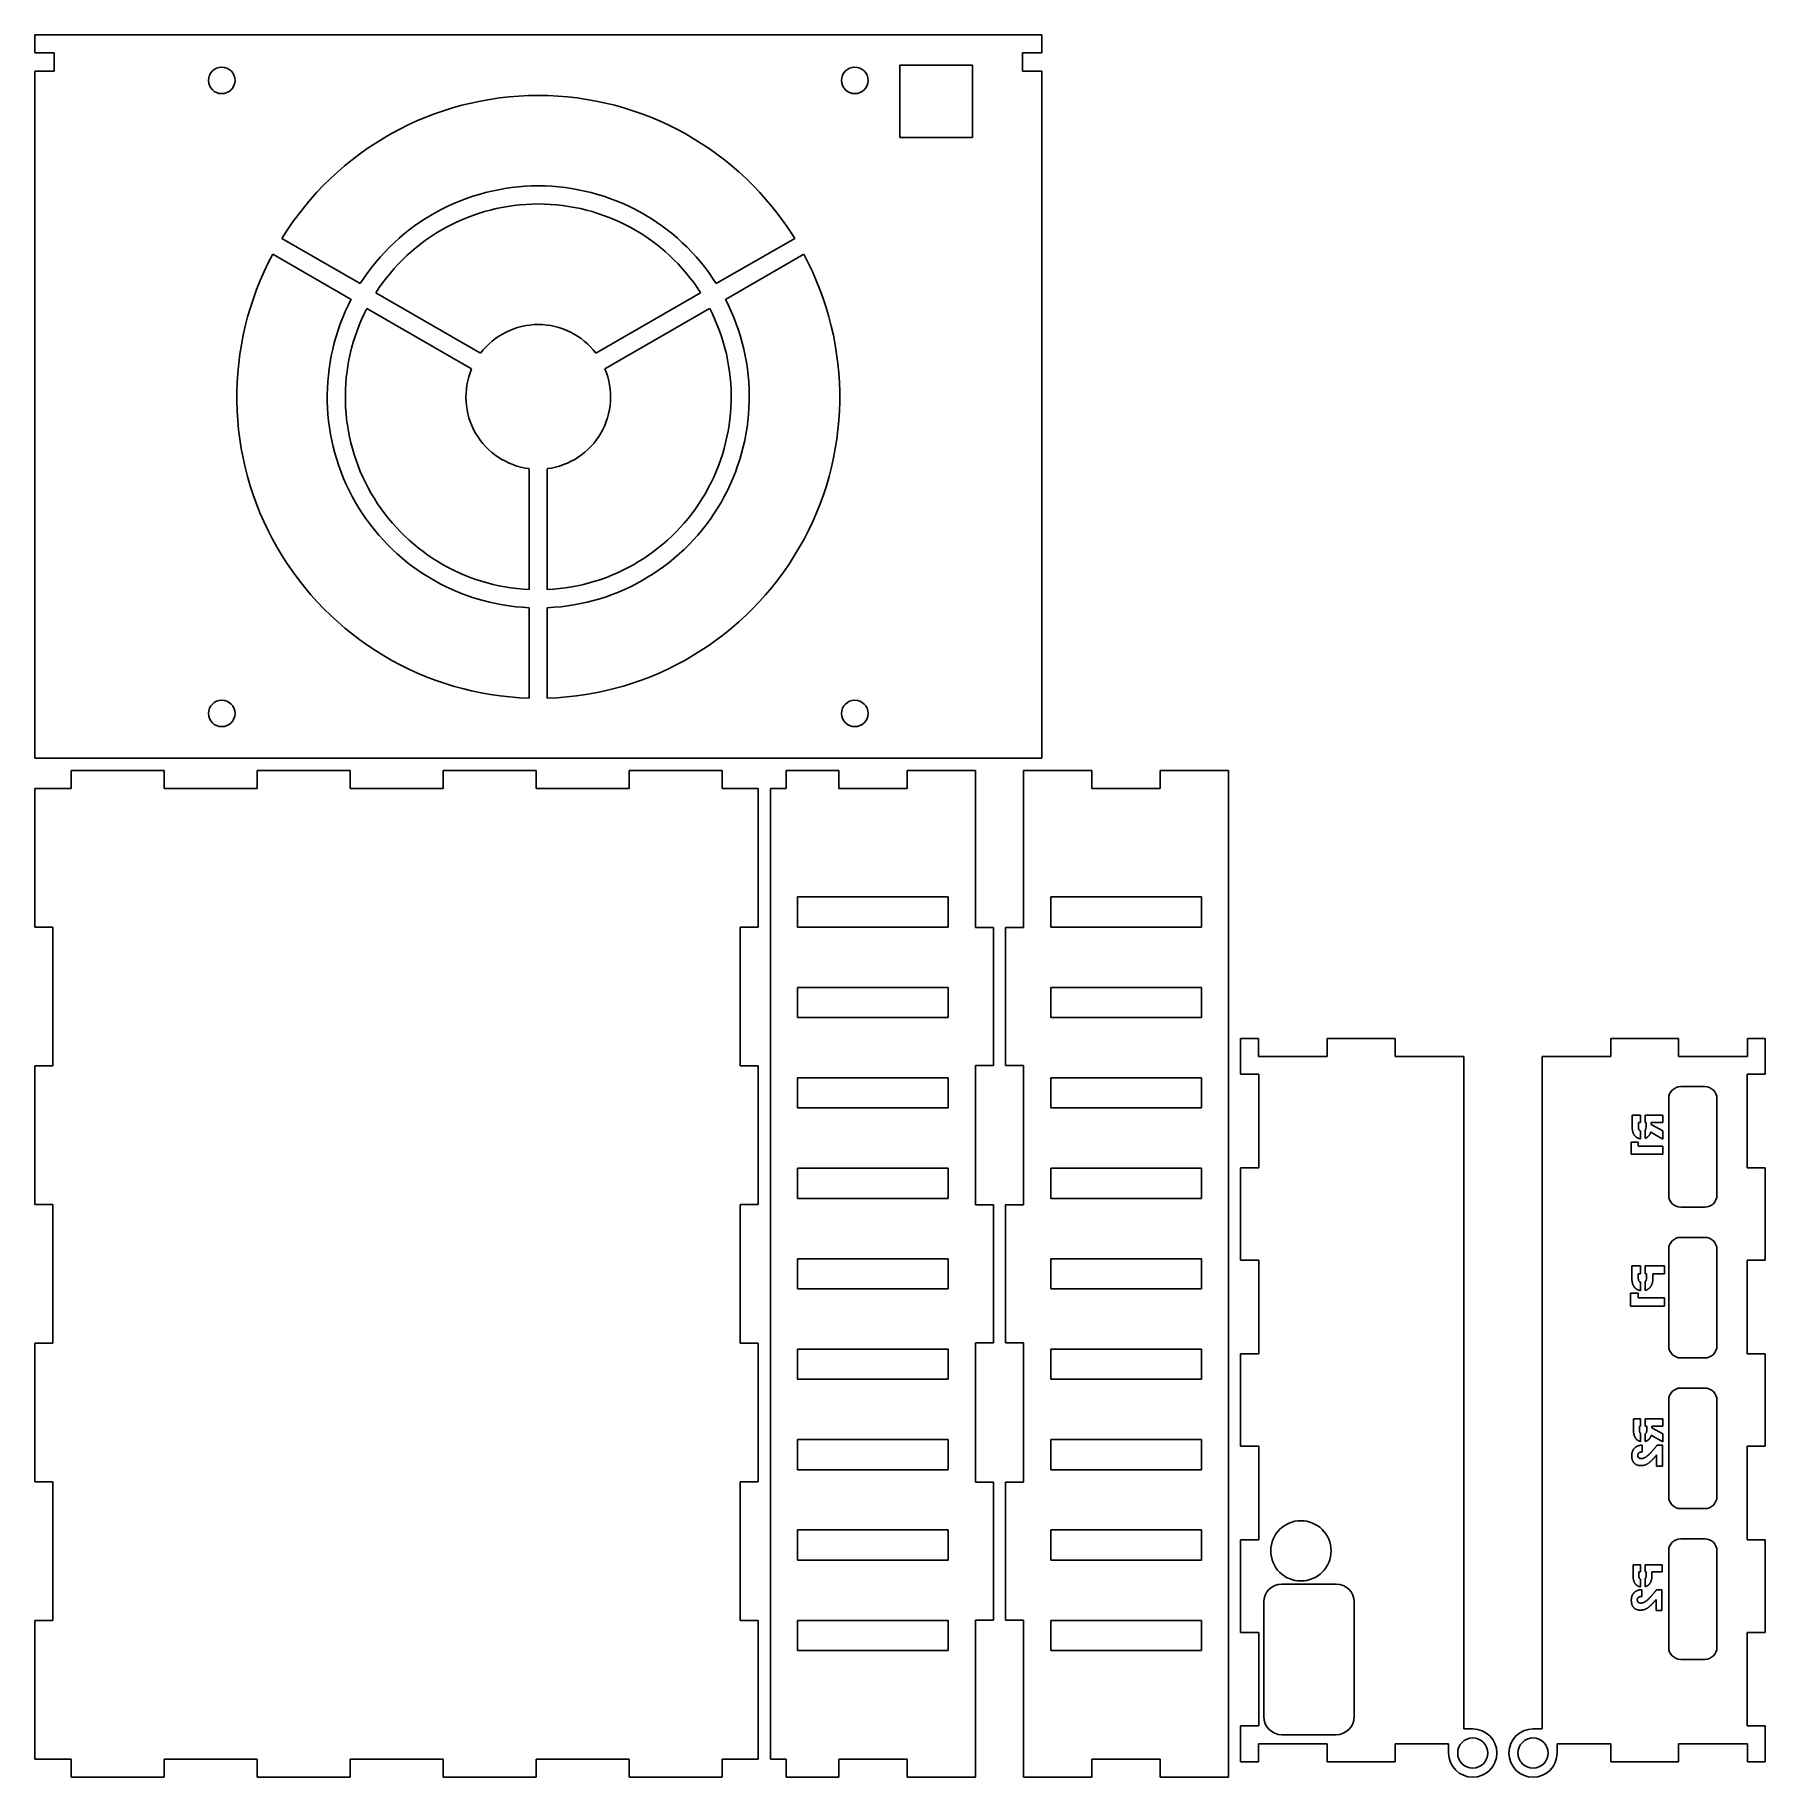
# Model space of a CAD drawing. Extents: x 14 to 301, y 127 to 416.
import ezdxf

# ---------------------------------------------------------------- set-up
doc = ezdxf.new("R2010")
doc.units = 0
doc.header["$LTSCALE"] = 12.7
doc.layers.add('VISIBLE', color=7, linetype='CONTINUOUS')

msp = doc.modelspace()

# ---------------------------------------------------------------- linework, layer by layer
at = {"layer": 'VISIBLE'}
for p, q in [((14.45, 413.04), (14.45, 416.04)), ((14.45, 416.04), (181.45, 416.04)), ((181.45, 413.04), (181.45, 416.04)), ((14.45, 413.04), (17.65, 413.04)), ((17.65, 410.04), (17.65, 413.04)), ((169.95, 411.04), (157.95, 411.04)), ((157.95, 399.04), (157.95, 411.04)), ((169.95, 399.04), (169.95, 411.04)), ((181.45, 413.04), (178.25, 413.04)), ((178.25, 410.04), (178.25, 413.04)), ((14.45, 296.04), (14.45, 410.04)), ((14.45, 410.04), (17.65, 410.04)), ((181.45, 410.04), (178.25, 410.04)), ((181.45, 296.04), (181.45, 410.04)), ((169.95, 399.04), (157.95, 399.04)), ((55.42, 382.28), (68.42, 374.77)), ((140.48, 382.28), (127.48, 374.77)), ((53.92, 379.68), (66.92, 372.17)), ((141.98, 379.68), (128.98, 372.17)), ((71.02, 373.27), (88.39, 363.24)), ((124.88, 373.27), (107.51, 363.24)), ((69.52, 370.67), (86.89, 360.64)), ((126.38, 370.67), (109.01, 360.64)), ((96.45, 324.02), (96.45, 344.08)), ((99.45, 324.02), (99.45, 344.08)), ((96.45, 306.01), (96.45, 321.02)), ((99.45, 306.01), (99.45, 321.02)), ((14.45, 296.04), (181.45, 296.04)), ((20.45, 294.04), (20.45, 291.04)), ((20.45, 294.04), (35.88, 294.04)), ((35.88, 294.04), (35.88, 291.04)), ((51.31, 294.04), (51.31, 291.04)), ((51.31, 294.04), (66.74, 294.04)), ((66.74, 294.04), (66.74, 291.04)), ((82.16, 294.04), (82.16, 291.04)), ((82.16, 294.04), (97.59, 294.04)), ((97.59, 294.04), (97.59, 291.04)), ((113.02, 294.04), (113.02, 291.04)), ((113.02, 294.04), (128.45, 294.04)), ((128.45, 294.04), (128.45, 291.04)), ((139.05, 294.04), (139.05, 291.04)), ((139.05, 294.04), (147.78, 294.04)), ((147.78, 294.04), (147.78, 291.04)), ((159.12, 294.04), (159.12, 291.04)), ((159.12, 294.04), (170.45, 294.04)), ((170.45, 267.99), (170.45, 294.04)), ((178.45, 267.99), (178.45, 294.04)), ((189.78, 294.04), (178.45, 294.04)), ((189.78, 294.04), (189.78, 291.04)), ((201.12, 294.04), (201.12, 291.04)), ((212.45, 294.04), (201.12, 294.04)), ((212.45, 294.04), (212.45, 127.04)), ((14.45, 268.04), (14.45, 291.04)), ((14.45, 291.04), (20.45, 291.04)), ((35.88, 291.04), (51.31, 291.04)), ((66.74, 291.04), (82.16, 291.04)), ((97.59, 291.04), (113.02, 291.04)), ((134.45, 291.04), (128.45, 291.04)), ((134.45, 268.04), (134.45, 291.04)), ((136.45, 291.04), (139.05, 291.04)), ((136.45, 291.04), (136.45, 130.04)), ((147.78, 291.04), (159.12, 291.04)), ((189.78, 291.04), (201.12, 291.04)), ((165.95, 273.04), (140.95, 273.04)), ((140.95, 268.04), (140.95, 273.04)), ((165.95, 268.04), (165.95, 273.04)), ((182.95, 273.04), (207.95, 273.04)), ((182.95, 268.04), (182.95, 273.04)), ((207.95, 268.04), (207.95, 273.04)), ((14.45, 268.04), (17.45, 268.04)), ((17.45, 245.04), (17.45, 268.04)), ((134.45, 268.04), (131.45, 268.04)), ((131.45, 268.04), (131.45, 245.04)), ((165.95, 268.04), (140.95, 268.04)), ((170.45, 267.99), (173.45, 267.99)), ((173.45, 267.99), (173.45, 245.09)), ((175.45, 267.99), (175.45, 245.09)), ((175.45, 267.99), (178.45, 267.99)), ((182.95, 268.04), (207.95, 268.04)), ((165.95, 258.04), (140.95, 258.04)), ((140.95, 253.04), (140.95, 258.04)), ((165.95, 253.04), (165.95, 258.04)), ((182.95, 258.04), (207.95, 258.04)), ((182.95, 253.04), (182.95, 258.04)), ((207.95, 253.04), (207.95, 258.04)), ((165.95, 253.04), (140.95, 253.04)), ((182.95, 253.04), (207.95, 253.04)), ((214.45, 249.58), (214.45, 243.63)), ((217.4, 249.58), (214.45, 249.58)), ((217.4, 249.58), (217.4, 246.58)), ((228.83, 249.58), (228.83, 246.58)), ((240.07, 249.58), (228.83, 249.58)), ((240.07, 249.58), (240.07, 246.58)), ((275.83, 246.58), (275.83, 249.58)), ((275.83, 249.58), (287.07, 249.58)), ((287.07, 246.58), (287.07, 249.58)), ((298.5, 246.58), (298.5, 249.58)), ((298.5, 249.58), (301.45, 249.58)), ((301.45, 249.58), (301.45, 243.63)), ((217.4, 246.58), (228.83, 246.58)), ((240.07, 246.58), (251.45, 246.58)), ((251.45, 246.58), (251.45, 135.04)), ((275.83, 246.58), (264.45, 246.58)), ((264.45, 246.58), (264.45, 135.04)), ((298.5, 246.58), (287.07, 246.58)), ((14.45, 222.04), (14.45, 245.04)), ((14.45, 245.04), (17.45, 245.04)), ((134.45, 245.04), (131.45, 245.04)), ((134.45, 222.04), (134.45, 245.04)), ((165.95, 243.04), (140.95, 243.04)), ((140.95, 238.04), (140.95, 243.04)), ((165.95, 238.04), (165.95, 243.04)), ((170.45, 245.09), (173.45, 245.09)), ((170.45, 221.99), (170.45, 245.09)), ((175.45, 245.09), (178.45, 245.09)), ((178.45, 221.99), (178.45, 245.09)), ((182.95, 243.04), (207.95, 243.04)), ((182.95, 238.04), (182.95, 243.04)), ((207.95, 238.04), (207.95, 243.04)), ((214.45, 243.63), (217.45, 243.63)), ((217.45, 228.11), (217.45, 243.63)), ((298.45, 243.63), (301.45, 243.63)), ((298.45, 228.11), (298.45, 243.63)), ((287.45, 241.58), (291.45, 241.58)), ((165.95, 238.04), (140.95, 238.04)), ((182.95, 238.04), (207.95, 238.04)), ((285.45, 239.58), (285.45, 223.58)), ((293.45, 239.58), (293.45, 223.58)), ((280.78, 236.85), (279.41, 236.85)), ((279.41, 236.85), (279.41, 234.77)), ((280.44, 234.85), (280.44, 235.61)), ((280.44, 235.61), (280.78, 235.61)), ((280.78, 236.85), (280.78, 235.61)), ((280.78, 234.22), (280.78, 232.93)), ((281.53, 236.85), (281.53, 235.61)), ((284.48, 236.85), (281.53, 236.85)), ((281.53, 235.61), (281.69, 235.61)), ((281.53, 234.34), (281.53, 233)), ((281.69, 235.61), (281.69, 234.85)), ((282.56, 235.32), (282.56, 235.61)), ((282.56, 235.61), (284.48, 235.61)), ((284.48, 234.26), (282.56, 235.32)), ((284.48, 235.61), (284.48, 236.85)), ((284.48, 232.87), (284.48, 234.26)), ((280.36, 232.39), (279.21, 232.39)), ((279.21, 232.39), (279.21, 230.39)), ((280.36, 231.68), (280.36, 232.39)), ((284.48, 231.68), (280.36, 231.68)), ((282.47, 234.04), (284.48, 232.87)), ((284.48, 230.39), (284.48, 231.68)), ((279.21, 230.39), (284.48, 230.39)), ((165.95, 228.04), (140.95, 228.04)), ((140.95, 223.04), (140.95, 228.04)), ((165.95, 223.04), (165.95, 228.04)), ((182.95, 228.04), (207.95, 228.04)), ((182.95, 223.04), (182.95, 228.04)), ((207.95, 223.04), (207.95, 228.04)), ((214.45, 228.11), (214.45, 212.78)), ((214.45, 228.11), (217.45, 228.11)), ((298.45, 228.11), (301.45, 228.11)), ((301.45, 228.11), (301.45, 212.78)), ((165.95, 223.04), (140.95, 223.04)), ((182.95, 223.04), (207.95, 223.04)), ((14.45, 222.04), (17.45, 222.04)), ((17.45, 199.04), (17.45, 222.04)), ((134.45, 222.04), (131.45, 222.04)), ((131.45, 222.04), (131.45, 199.04)), ((170.45, 221.99), (173.45, 221.99)), ((173.45, 221.99), (173.45, 199.09)), ((175.45, 221.99), (175.45, 199.09)), ((175.45, 221.99), (178.45, 221.99)), ((287.45, 221.58), (291.45, 221.58)), ((285.45, 214.58), (285.45, 198.58)), ((287.45, 216.58), (291.45, 216.58)), ((293.45, 214.58), (293.45, 198.58)), ((165.95, 213.04), (140.95, 213.04)), ((140.95, 208.04), (140.95, 213.04)), ((165.95, 208.04), (165.95, 213.04)), ((182.95, 213.04), (207.95, 213.04)), ((182.95, 208.04), (182.95, 213.04)), ((207.95, 208.04), (207.95, 213.04)), ((214.45, 212.78), (217.45, 212.78)), ((217.45, 197.25), (217.45, 212.78)), ((280.78, 211.86), (279.35, 211.86)), ((279.35, 211.86), (279.35, 209.72)), ((280.78, 211.86), (280.78, 210.54)), ((284.77, 211.86), (281.53, 211.86)), ((281.53, 211.86), (281.53, 210.54)), ((284.77, 210.54), (284.77, 211.86)), ((298.45, 212.78), (301.45, 212.78)), ((298.45, 197.25), (298.45, 212.78)), ((280.41, 209.82), (280.41, 210.54)), ((280.41, 210.54), (280.78, 210.54)), ((280.78, 209.13), (280.78, 207.75)), ((281.53, 210.54), (281.77, 210.54)), ((281.53, 209.2), (281.53, 207.78)), ((281.77, 210.54), (281.77, 209.82)), ((282.82, 209.72), (282.82, 210.54)), ((282.82, 210.54), (284.77, 210.54)), ((165.95, 208.04), (140.95, 208.04)), ((182.95, 208.04), (207.95, 208.04)), ((280.36, 207.31), (279.13, 207.31)), ((279.13, 207.31), (279.13, 205.17)), ((280.36, 206.55), (280.36, 207.31)), ((284.77, 206.55), (280.36, 206.55)), ((284.77, 205.17), (284.77, 206.55)), ((279.13, 205.17), (284.77, 205.17)), ((14.45, 176.04), (14.45, 199.04)), ((14.45, 199.04), (17.45, 199.04)), ((134.45, 199.04), (131.45, 199.04)), ((134.45, 176.04), (134.45, 199.04)), ((165.95, 198.04), (140.95, 198.04)), ((140.95, 193.04), (140.95, 198.04)), ((165.95, 193.04), (165.95, 198.04)), ((170.45, 199.09), (173.45, 199.09)), ((170.45, 175.99), (170.45, 199.09)), ((175.45, 199.09), (178.45, 199.09)), ((178.45, 175.99), (178.45, 199.09)), ((182.95, 198.04), (207.95, 198.04)), ((182.95, 193.04), (182.95, 198.04)), ((207.95, 193.04), (207.95, 198.04)), ((214.45, 197.25), (214.45, 181.92)), ((214.45, 197.25), (217.45, 197.25)), ((287.45, 196.58), (291.45, 196.58)), ((298.45, 197.25), (301.45, 197.25)), ((301.45, 197.25), (301.45, 181.92)), ((165.95, 193.04), (140.95, 193.04)), ((182.95, 193.04), (207.95, 193.04)), ((287.45, 191.58), (291.45, 191.58)), ((285.45, 189.58), (285.45, 173.58)), ((293.45, 189.58), (293.45, 173.58)), ((280.78, 186.45), (279.62, 186.45)), ((279.62, 186.45), (279.62, 184.47)), ((280.61, 184.53), (280.61, 185.27)), ((280.61, 185.27), (280.78, 185.27)), ((280.78, 186.45), (280.78, 185.27)), ((284.48, 186.45), (281.53, 186.45)), ((281.53, 186.45), (281.53, 185.27)), ((281.53, 185.27), (281.81, 185.27)), ((281.81, 185.27), (281.81, 184.53)), ((282.65, 184.98), (282.65, 185.27)), ((282.65, 185.27), (284.48, 185.27)), ((284.48, 183.98), (282.65, 184.98)), ((284.48, 185.27), (284.48, 186.45)), ((165.95, 183.04), (140.95, 183.04)), ((140.95, 178.04), (140.95, 183.04)), ((165.95, 178.04), (165.95, 183.04)), ((182.95, 183.04), (207.95, 183.04)), ((182.95, 178.04), (182.95, 183.04)), ((207.95, 178.04), (207.95, 183.04)), ((280.78, 184.04), (280.78, 182.73)), ((281.07, 180.98), (281.07, 182.12)), ((281.53, 183.96), (281.53, 182.73)), ((282.56, 183.76), (284.48, 182.64)), ((284.41, 182.1), (283.53, 182.1)), ((284.41, 178.63), (284.41, 182.1)), ((284.48, 182.64), (284.48, 183.98)), ((214.45, 181.92), (217.45, 181.92)), ((217.45, 166.39), (217.45, 181.92)), ((283.45, 180.5), (283.45, 178.63)), ((298.45, 181.92), (301.45, 181.92)), ((298.45, 166.39), (298.45, 181.92)), ((165.95, 178.04), (140.95, 178.04)), ((182.95, 178.04), (207.95, 178.04)), ((283.45, 178.63), (284.41, 178.63)), ((14.45, 176.04), (17.45, 176.04)), ((17.45, 153.04), (17.45, 176.04)), ((134.45, 176.04), (131.45, 176.04)), ((131.45, 176.04), (131.45, 153.04)), ((170.45, 175.99), (173.45, 175.99)), ((173.45, 175.99), (173.45, 153.09)), ((175.45, 175.99), (175.45, 153.09)), ((175.45, 175.99), (178.45, 175.99)), ((287.45, 171.58), (291.45, 171.58)), ((165.95, 168.04), (140.95, 168.04)), ((140.95, 163.04), (140.95, 168.04)), ((165.95, 163.04), (165.95, 168.04)), ((182.95, 168.04), (207.95, 168.04)), ((182.95, 163.04), (182.95, 168.04)), ((207.95, 163.04), (207.95, 168.04)), ((214.45, 166.39), (214.45, 151.06)), ((214.45, 166.39), (217.45, 166.39)), ((287.45, 166.58), (291.45, 166.58)), ((298.45, 166.39), (301.45, 166.39)), ((301.45, 166.39), (301.45, 151.06)), ((165.95, 163.04), (140.95, 163.04)), ((182.95, 163.04), (207.95, 163.04)), ((280.78, 162.26), (279.55, 162.26)), ((279.55, 162.26), (279.55, 160.35)), ((280.78, 162.26), (280.78, 161.08)), ((284.39, 162.26), (281.53, 162.26)), ((281.53, 162.26), (281.53, 161.08)), ((284.39, 161.08), (284.39, 162.26)), ((285.45, 164.58), (285.45, 148.58)), ((293.45, 164.58), (293.45, 148.58)), ((221.3, 159.08), (230.3, 159.08)), ((280.5, 160.44), (280.5, 161.08)), ((280.5, 161.08), (280.78, 161.08)), ((280.78, 159.85), (280.78, 158.6)), ((281.53, 161.08), (281.71, 161.08)), ((281.53, 159.91), (281.53, 158.63)), ((281.71, 161.08), (281.71, 160.44)), ((282.65, 160.35), (282.65, 161.08)), ((282.65, 161.08), (284.39, 161.08)), ((218.3, 156.08), (218.3, 137.08)), ((233.3, 156.08), (233.3, 137.08)), ((280.99, 157), (280.99, 158.13)), ((283.36, 156.52), (283.36, 154.66)), ((284.32, 158.12), (283.44, 158.12)), ((284.32, 154.66), (284.32, 158.12)), ((283.36, 154.66), (284.32, 154.66)), ((14.45, 130.04), (14.45, 153.04)), ((14.45, 153.04), (17.45, 153.04)), ((134.45, 153.04), (131.45, 153.04)), ((134.45, 130.04), (134.45, 153.04)), ((165.95, 153.04), (140.95, 153.04)), ((140.95, 148.04), (140.95, 153.04)), ((165.95, 148.04), (165.95, 153.04)), ((170.45, 153.09), (173.45, 153.09)), ((170.45, 127.04), (170.45, 153.09)), ((175.45, 153.09), (178.45, 153.09)), ((178.45, 127.04), (178.45, 153.09)), ((182.95, 153.04), (207.95, 153.04)), ((182.95, 148.04), (182.95, 153.04)), ((207.95, 148.04), (207.95, 153.04)), ((214.45, 151.06), (217.45, 151.06)), ((217.45, 135.53), (217.45, 151.06)), ((298.45, 135.53), (298.45, 151.06)), ((298.45, 151.06), (301.45, 151.06)), ((165.95, 148.04), (140.95, 148.04)), ((182.95, 148.04), (207.95, 148.04)), ((287.45, 146.58), (291.45, 146.58)), ((214.45, 135.53), (214.45, 129.58)), ((214.45, 135.53), (217.45, 135.53)), ((221.3, 134.08), (230.3, 134.08)), ((252.95, 135.04), (251.45, 135.04)), ((264.45, 135.04), (262.95, 135.04)), ((298.45, 135.53), (301.45, 135.53)), ((301.45, 135.53), (301.45, 129.58)), ((228.83, 132.58), (217.4, 132.58)), ((217.4, 129.58), (217.4, 132.58)), ((228.83, 129.58), (228.83, 132.58)), ((248.95, 132.58), (240.07, 132.58)), ((240.07, 129.58), (240.07, 132.58)), ((248.95, 132.58), (248.95, 131.04)), ((266.95, 132.58), (275.83, 132.58)), ((266.95, 131.04), (266.95, 132.58)), ((275.83, 132.58), (275.83, 129.58)), ((287.07, 132.58), (298.5, 132.58)), ((287.07, 132.58), (287.07, 129.58)), ((298.5, 132.58), (298.5, 129.58)), ((14.45, 130.04), (20.45, 130.04)), ((20.45, 127.04), (20.45, 130.04)), ((51.31, 130.04), (35.88, 130.04)), ((35.88, 127.04), (35.88, 130.04)), ((51.31, 127.04), (51.31, 130.04)), ((82.16, 130.04), (66.74, 130.04)), ((66.74, 127.04), (66.74, 130.04)), ((82.16, 127.04), (82.16, 130.04)), ((113.02, 130.04), (97.59, 130.04)), ((97.59, 127.04), (97.59, 130.04)), ((113.02, 127.04), (113.02, 130.04)), ((134.45, 130.04), (128.45, 130.04)), ((128.45, 127.04), (128.45, 130.04)), ((136.45, 130.04), (139.05, 130.04)), ((139.05, 127.04), (139.05, 130.04)), ((159.12, 130.04), (147.78, 130.04)), ((147.78, 127.04), (147.78, 130.04)), ((159.12, 127.04), (159.12, 130.04)), ((201.12, 130.04), (189.78, 130.04)), ((189.78, 127.04), (189.78, 130.04)), ((201.12, 127.04), (201.12, 130.04)), ((217.4, 129.58), (214.45, 129.58)), ((240.07, 129.58), (228.83, 129.58)), ((275.83, 129.58), (287.07, 129.58)), ((298.5, 129.58), (301.45, 129.58)), ((20.45, 127.04), (35.88, 127.04)), ((51.31, 127.04), (66.74, 127.04)), ((82.16, 127.04), (97.59, 127.04)), ((113.02, 127.04), (128.45, 127.04)), ((139.05, 127.04), (147.78, 127.04)), ((159.12, 127.04), (170.45, 127.04)), ((189.78, 127.04), (178.45, 127.04)), ((212.45, 127.04), (201.12, 127.04))]:
    msp.add_line(p, q, dxfattribs=at)
for centre, radius in [((45.45, 408.49), 2.2), ((150.45, 408.49), 2.2), ((45.45, 303.49), 2.2), ((150.45, 303.49), 2.2), ((224.45, 164.58), 5), ((252.95, 131.04), 2.5), ((262.95, 131.04), 2.5)]:
    msp.add_circle(centre, radius, dxfattribs=at)
for centre, radius, start, end in [((97.95, 355.99), 50, 31.7191, 148.2809), ((97.95, 355.99), 35, 32.4563, 147.5437), ((97.95, 355.99), 32, 32.6867, 147.3133), ((97.95, 355.99), 50, 151.7191, 268.2809), ((97.95, 355.99), 50, 271.7191, 28.2809), ((97.95, 355.99), 35, 152.4563, 267.5437), ((97.95, 355.99), 32, 152.6867, 267.3133), ((97.95, 355.99), 35, 272.4563, 27.5437), ((97.95, 355.99), 32, 272.6867, 27.3133), ((97.95, 355.99), 12, 37.1808, 142.8192), ((97.95, 355.99), 12, 157.1808, 262.8192), ((97.95, 355.99), 12, 277.1808, 22.8192), ((287.45, 239.58), 2, 90, 180), ((291.45, 239.58), 2, 360, 90), ((287.45, 223.58), 2, 180, 270), ((291.45, 223.58), 2, 270, 0), ((287.45, 214.58), 2, 90, 180), ((291.45, 214.58), 2, 0, 90), ((287.45, 198.58), 2, 180, 270), ((291.45, 198.58), 2, 270, 0), ((287.45, 189.58), 2, 90, 180), ((291.45, 189.58), 2, 0, 90), ((287.45, 173.58), 2, 180, 270), ((291.45, 173.58), 2, 270, 360), ((287.45, 164.58), 2, 90, 180), ((291.45, 164.58), 2, 0, 90), ((221.3, 156.08), 3, 90, 180), ((230.3, 156.08), 3, 0, 90), ((287.45, 148.58), 2, 180, 270), ((291.45, 148.58), 2, 270, 0), ((221.3, 137.08), 3, 180, 270), ((230.3, 137.08), 3, 270, 0), ((252.95, 131.04), 4, 0, 90), ((262.95, 131.04), 4, 90, 180), ((252.95, 131.04), 4, 180, 270), ((252.95, 131.04), 4, 270, 0), ((262.95, 131.04), 4, 180, 270), ((262.95, 131.04), 4, 270, 0)]:
    msp.add_arc(centre, radius, start, end, dxfattribs=at)
for points in [[(279.41, 234.77), (279.41, 234.18), (279.62, 233.75)], [(280.6, 234.34), (280.44, 234.51), (280.44, 234.85)], [(280.78, 234.22), (280.68, 234.26), (280.6, 234.34)], [(281.69, 234.85), (281.69, 234.51), (281.53, 234.34)], [(279.62, 233.75), (279.83, 233.33), (280.19, 233.12)], [(280.19, 233.12), (280.46, 232.97), (280.78, 232.93)], [(281.53, 233), (281.73, 233.07), (281.91, 233.2)], [(281.91, 233.2), (282.31, 233.48), (282.47, 234.04)], [(279.35, 209.72), (279.35, 209.07), (279.57, 208.63)], [(279.57, 208.63), (279.79, 208.18), (280.19, 207.95)], [(280.59, 209.26), (280.41, 209.45), (280.41, 209.82)], [(280.78, 209.13), (280.67, 209.18), (280.59, 209.26)], [(281.59, 209.26), (281.56, 209.23), (281.53, 209.2)], [(281.77, 209.82), (281.77, 209.45), (281.59, 209.26)], [(281.95, 207.95), (282.34, 208.16), (282.58, 208.61)], [(282.58, 208.61), (282.82, 209.06), (282.82, 209.72)], [(280.19, 207.95), (280.46, 207.8), (280.78, 207.75)], [(281.53, 207.78), (281.75, 207.83), (281.95, 207.95)], [(279.62, 184.47), (279.62, 183.89), (279.83, 183.49)], [(279.83, 183.49), (280.03, 183.08), (280.37, 182.88)], [(281.07, 182.12), (280.48, 182.1), (280.09, 181.86)], [(280.37, 182.88), (280.56, 182.77), (280.78, 182.73)], [(280.77, 184.05), (280.61, 184.21), (280.61, 184.53)], [(280.78, 184.04), (280.77, 184.04), (280.77, 184.05)], [(281.65, 184.05), (281.6, 183.99), (281.53, 183.96)], [(281.53, 182.73), (281.79, 182.79), (282.02, 182.96)], [(281.81, 184.53), (281.81, 184.21), (281.65, 184.05)], [(282.02, 182.96), (282.4, 183.23), (282.56, 183.76)], [(283.53, 182.1), (283.34, 181.87), (283.36, 181.89)], [(279.51, 181.24), (279.32, 180.85), (279.32, 180.37)], [(279.32, 180.37), (279.32, 179.54), (279.74, 179.13)], [(280.09, 181.86), (279.69, 181.63), (279.51, 181.24)], [(280.32, 180.42), (280.32, 180.68), (280.51, 180.83)], [(280.48, 180.02), (280.32, 180.15), (280.32, 180.42)], [(280.92, 179.89), (280.63, 179.89), (280.48, 180.02)], [(280.51, 180.83), (280.71, 180.98), (281.07, 180.98)], [(280.84, 178.71), (281.58, 178.71), (282.21, 179.21)], [(281.68, 180.16), (281.29, 179.89), (280.92, 179.89)], [(282.44, 180.82), (282.08, 180.43), (281.68, 180.16)], [(282.21, 179.21), (282.85, 179.72), (283.45, 180.5)], [(283.36, 181.89), (282.8, 181.21), (282.44, 180.82)], [(279.74, 179.13), (280.16, 178.71), (280.84, 178.71)], [(279.55, 160.35), (279.55, 159.77), (279.75, 159.37)], [(279.75, 159.37), (279.95, 158.97), (280.3, 158.78)], [(280.66, 159.94), (280.5, 160.11), (280.5, 160.44)], [(280.78, 159.85), (280.71, 159.89), (280.66, 159.94)], [(281.55, 159.94), (281.54, 159.93), (281.53, 159.91)], [(281.71, 160.44), (281.71, 160.11), (281.55, 159.94)], [(281.87, 158.77), (282.22, 158.96), (282.44, 159.36)], [(282.44, 159.36), (282.65, 159.76), (282.65, 160.35)], [(279.43, 157.26), (279.25, 156.87), (279.25, 156.39)], [(279.25, 156.39), (279.25, 155.57), (279.67, 155.15)], [(280.01, 157.88), (279.62, 157.65), (279.43, 157.26)], [(280.99, 158.13), (280.4, 158.12), (280.01, 157.88)], [(280.24, 156.44), (280.24, 156.7), (280.43, 156.85)], [(280.4, 156.05), (280.24, 156.18), (280.24, 156.44)], [(280.3, 158.78), (280.52, 158.65), (280.78, 158.6)], [(280.43, 156.85), (280.63, 157), (280.99, 157)], [(281.6, 156.18), (281.21, 155.92), (280.84, 155.92)], [(281.53, 158.63), (281.71, 158.68), (281.87, 158.77)], [(282.35, 156.84), (282, 156.45), (281.6, 156.18)], [(282.13, 155.24), (282.76, 155.74), (283.36, 156.52)], [(283.27, 157.91), (282.71, 157.23), (282.35, 156.84)], [(283.44, 158.12), (283.26, 157.89), (283.27, 157.91)], [(279.67, 155.15), (280.09, 154.74), (280.76, 154.74)], [(280.84, 155.92), (280.56, 155.92), (280.4, 156.05)], [(280.76, 154.74), (281.5, 154.74), (282.13, 155.24)]]:
    msp.add_open_spline(points, degree=2, dxfattribs=at)

doc.saveas('drawing.dxf')
